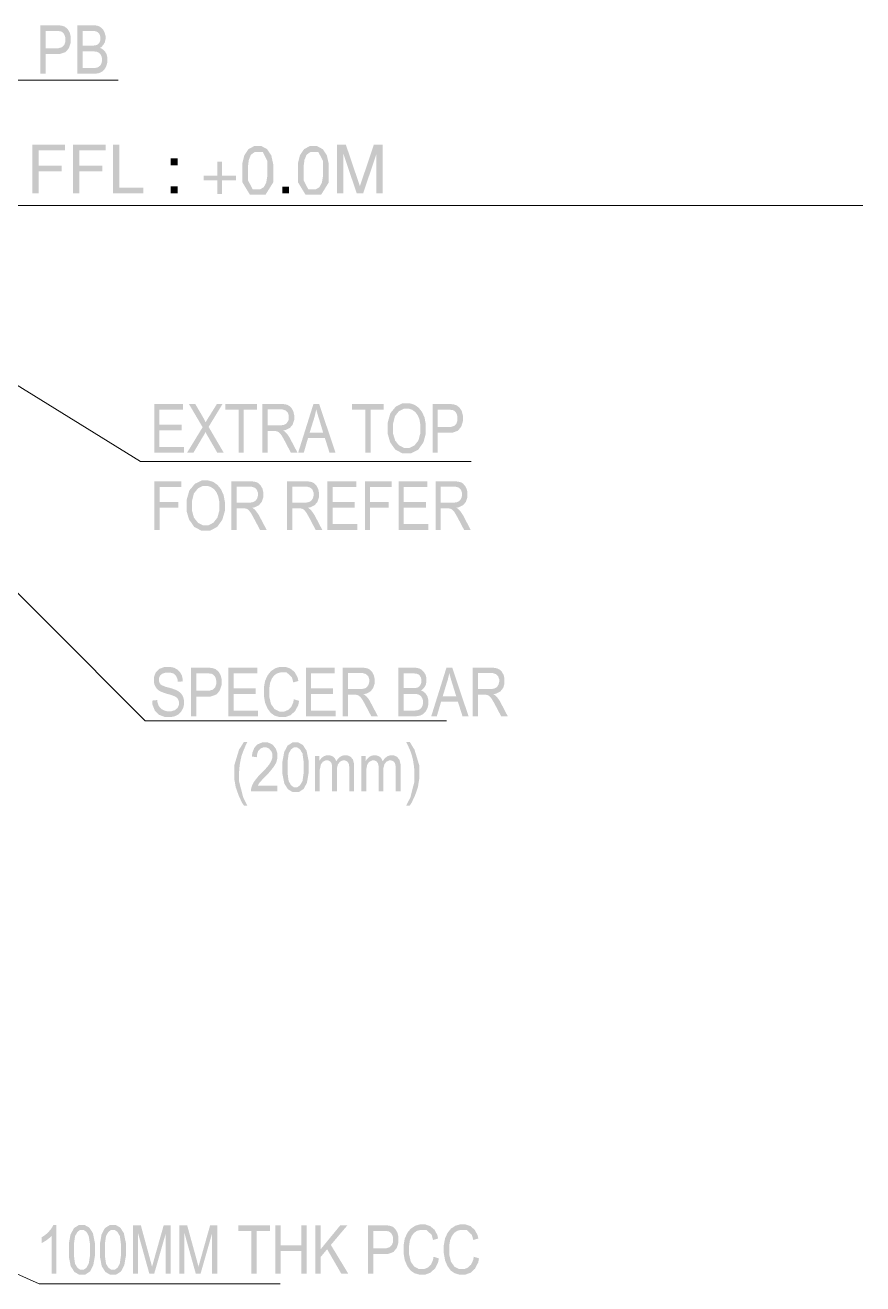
# Model space of a CAD drawing. Header units: millimetres. Extents: x 51.5 to 74.8, y 0.8 to 17.2.
# Drawn here: x 64.571 to 65.923, y 8.647 to 10.681 of the extents above; entities that cross this region are included whole.
import ezdxf

# ---------------------------------------------------------------- set-up
doc = ezdxf.new("R2010")
doc.units = ezdxf.units.MM
doc.layers.add('PDF_Geomertry', color=7, linetype='Continuous')
doc.layers.add('PDF_Solid Fills', color=7, linetype='Continuous')

msp = doc.modelspace()

# ---------------------------------------------------------------- hatches: boundary and pattern name
at = {"layer": 'PDF_Solid Fills', "transparency": 33554559}
h = msp.add_hatch(color=256, dxfattribs=at)
h.paths.add_polyline_path([(64.5952, 10.6023), (64.5952, 10.6809), (64.6195, 10.6809), (64.6238, 10.6809), (64.6301, 10.6801), (64.6322, 10.6794), (64.635, 10.6784), (64.6394, 10.6745), (64.6411, 10.6718), (64.6427, 10.6691), (64.6444, 10.6623), (64.6444, 10.6583), (64.6444, 10.653), (64.6416, 10.6443), (64.639, 10.6409), (64.6362, 10.6376), (64.6269, 10.6343), (64.6202, 10.6343), (64.6037, 10.6343), (64.6037, 10.6023)])
h.paths.add_polyline_path([(64.6037, 10.6436), (64.6205, 10.6436), (64.6244, 10.6436), (64.6302, 10.6454), (64.632, 10.6472), (64.6338, 10.6488), (64.6357, 10.6543), (64.6357, 10.6579), (64.6357, 10.6602), (64.6347, 10.6641), (64.6338, 10.6658), (64.633, 10.6674), (64.6308, 10.6698), (64.6295, 10.6704), (64.6282, 10.6709), (64.6236, 10.6716), (64.6202, 10.6716), (64.6037, 10.6716)])
h = msp.add_hatch(color=256, dxfattribs=at)
h.paths.add_polyline_path([(64.655, 10.6023), (64.655, 10.6809), (64.6791, 10.6809), (64.6829, 10.6809), (64.6887, 10.6797), (64.6908, 10.6786), (64.6929, 10.6774), (64.6965, 10.674), (64.6979, 10.6715), (64.6991, 10.6691), (64.7005, 10.6637), (64.7005, 10.6608), (64.7005, 10.6581), (64.6994, 10.6533), (64.6982, 10.6511), (64.697, 10.649), (64.6937, 10.6455), (64.6915, 10.6441), (64.6943, 10.6431), (64.6987, 10.6397), (64.7004, 10.6372), (64.7019, 10.6348), (64.7036, 10.6287), (64.7036, 10.6251), (64.7036, 10.6216), (64.702, 10.6154), (64.7007, 10.6126), (64.6991, 10.6099), (64.6952, 10.6061), (64.6929, 10.6048), (64.6904, 10.6036), (64.6837, 10.6023), (64.6794, 10.6023)])
h.paths.add_polyline_path([(64.6634, 10.6116), (64.6795, 10.6116), (64.6822, 10.6116), (64.6861, 10.6122), (64.6873, 10.6126), (64.6891, 10.6133), (64.6919, 10.6156), (64.6929, 10.6172), (64.6938, 10.6188), (64.6948, 10.6227), (64.6948, 10.6252), (64.6948, 10.6274), (64.6938, 10.6312), (64.693, 10.6327), (64.692, 10.6343), (64.6897, 10.6365), (64.688, 10.6372), (64.6865, 10.6379), (64.6816, 10.6386), (64.6784, 10.6386), (64.6634, 10.6386)])
h.paths.add_polyline_path([(64.6634, 10.6479), (64.6775, 10.6479), (64.6801, 10.6479), (64.6841, 10.6483), (64.6852, 10.6486), (64.6869, 10.6491), (64.6894, 10.6511), (64.6904, 10.6524), (64.6912, 10.6537), (64.6922, 10.6573), (64.6922, 10.6595), (64.6922, 10.6618), (64.6913, 10.6652), (64.6905, 10.6666), (64.6897, 10.668), (64.6875, 10.6699), (64.6862, 10.6705), (64.6848, 10.6711), (64.68, 10.6716), (64.6763, 10.6716), (64.6634, 10.6716)])
for points in [[(64.635, 10.4787), (64.5923, 10.4787), (64.5923, 10.454), (64.6297, 10.454), (64.6297, 10.4449), (64.5923, 10.4449), (64.5923, 10.4091), (64.5822, 10.4091), (64.5822, 10.4876), (64.635, 10.4876)], [(64.7007, 10.4787), (64.6582, 10.4787), (64.6582, 10.454), (64.6954, 10.454), (64.6954, 10.4449), (64.6582, 10.4449), (64.6582, 10.4091), (64.648, 10.4091), (64.648, 10.4876), (64.7007, 10.4876)], [(64.7615, 10.4091), (64.7127, 10.4091), (64.7127, 10.4876), (64.7229, 10.4876), (64.7229, 10.4181), (64.7615, 10.4181)], [(65.1483, 10.4091), (65.1379, 10.4091), (65.1379, 10.4724), (65.1165, 10.4091), (65.1062, 10.4091), (65.0847, 10.4729), (65.0847, 10.4091), (65.0744, 10.4091), (65.0744, 10.4876), (65.0887, 10.4876), (65.1113, 10.4208), (65.1338, 10.4876), (65.1483, 10.4876)], [(64.9112, 10.4304), (64.8888, 10.4304), (64.8888, 10.408), (64.8813, 10.408), (64.8813, 10.4304), (64.8591, 10.4304), (64.8591, 10.4379), (64.8813, 10.4379), (64.8813, 10.4602), (64.8888, 10.4602), (64.8888, 10.4379), (64.9112, 10.4379)], [(64.7791, 9.9902), (64.7791, 10.0688), (64.8257, 10.0688), (64.8257, 10.0595), (64.7876, 10.0595), (64.7876, 10.0355), (64.8233, 10.0355), (64.8233, 10.0263), (64.7876, 10.0263), (64.7876, 9.9995), (64.8272, 9.9995), (64.8272, 9.9902)], [(64.8323, 9.9902), (64.8573, 10.0312), (64.8352, 10.0688), (64.8454, 10.0688), (64.8572, 10.0487), (64.859, 10.0455), (64.8615, 10.0408), (64.8623, 10.039), (64.8633, 10.0412), (64.8659, 10.0456), (64.8675, 10.048), (64.8804, 10.0688), (64.8895, 10.0688), (64.867, 10.0318), (64.8913, 9.9902), (64.8809, 9.9902), (64.8647, 10.0183), (64.864, 10.0194), (64.8626, 10.022), (64.8619, 10.0234), (64.8608, 10.0213), (64.8593, 10.0184), (64.8588, 10.0177), (64.8426, 9.9902)], [(64.9154, 9.9902), (64.9154, 10.0595), (64.8941, 10.0595), (64.8941, 10.0688), (64.9451, 10.0688), (64.9451, 10.0595), (64.9238, 10.0595), (64.9238, 9.9902)], [(65.1201, 9.9902), (65.1201, 10.0595), (65.0988, 10.0595), (65.0988, 10.0688), (65.1498, 10.0688), (65.1498, 10.0595), (65.1286, 10.0595), (65.1286, 9.9902)], [(64.7795, 9.8654), (64.7795, 9.9438), (64.823, 9.9438), (64.823, 9.9347), (64.788, 9.9347), (64.788, 9.9104), (64.8183, 9.9104), (64.8183, 9.9011), (64.788, 9.9011), (64.788, 9.8654)], [(65.0588, 9.8654), (65.0588, 9.9438), (65.1054, 9.9438), (65.1054, 9.9347), (65.0673, 9.9347), (65.0673, 9.9106), (65.103, 9.9106), (65.103, 9.9013), (65.0673, 9.9013), (65.0673, 9.8747), (65.1069, 9.8747), (65.1069, 9.8654)], [(65.1193, 9.8654), (65.1193, 9.9438), (65.1627, 9.9438), (65.1627, 9.9347), (65.1277, 9.9347), (65.1277, 9.9104), (65.158, 9.9104), (65.158, 9.9011), (65.1277, 9.9011), (65.1277, 9.8654)], [(65.1737, 9.8654), (65.1737, 9.9438), (65.2202, 9.9438), (65.2202, 9.9347), (65.1822, 9.9347), (65.1822, 9.9106), (65.2179, 9.9106), (65.2179, 9.9013), (65.1822, 9.9013), (65.1822, 9.8747), (65.2218, 9.8747), (65.2218, 9.8654)], [(64.7761, 9.5895), (64.7841, 9.5904), (64.7844, 9.587), (64.7859, 9.582), (64.787, 9.5802), (64.7882, 9.5784), (64.7915, 9.5755), (64.7936, 9.5744), (64.7957, 9.5733), (64.8004, 9.5722), (64.803, 9.5722), (64.8069, 9.5722), (64.8127, 9.5741), (64.8148, 9.5759), (64.817, 9.5777), (64.8191, 9.5826), (64.8191, 9.5856), (64.8191, 9.5873), (64.8183, 9.5904), (64.8176, 9.5916), (64.8168, 9.593), (64.8145, 9.5951), (64.813, 9.5959), (64.8113, 9.5968), (64.8048, 9.5991), (64.7997, 9.6005), (64.7951, 9.6019), (64.7886, 9.6045), (64.7866, 9.6059), (64.7847, 9.6073), (64.7818, 9.6108), (64.7807, 9.6129), (64.7797, 9.6149), (64.7786, 9.6197), (64.7786, 9.6223), (64.7786, 9.6272), (64.7816, 9.6349), (64.7847, 9.638), (64.7877, 9.6409), (64.7961, 9.644), (64.8013, 9.644), (64.8048, 9.644), (64.8112, 9.6426), (64.8138, 9.6412), (64.8165, 9.6398), (64.8207, 9.6356), (64.8222, 9.633), (64.8237, 9.6304), (64.8252, 9.6241), (64.8254, 9.6206), (64.8172, 9.6198), (64.8169, 9.6236), (64.8145, 9.6293), (64.8126, 9.6312), (64.8107, 9.633), (64.8051, 9.6348), (64.8016, 9.6348), (64.7979, 9.6348), (64.7925, 9.6331), (64.7905, 9.6316), (64.7886, 9.6299), (64.7868, 9.6258), (64.7868, 9.6233), (64.7868, 9.6208), (64.7882, 9.6172), (64.7895, 9.6158), (64.7909, 9.6145), (64.7972, 9.6119), (64.802, 9.6106), (64.8069, 9.6093), (64.8136, 9.607), (64.8155, 9.6061), (64.8184, 9.6045), (64.8229, 9.6006), (64.8244, 9.5981), (64.8258, 9.5958), (64.8273, 9.5899), (64.8273, 9.5865), (64.8273, 9.5831), (64.8258, 9.5769), (64.8241, 9.5743), (64.8226, 9.5715), (64.8183, 9.5672), (64.8157, 9.5658), (64.8129, 9.5643), (64.8063, 9.5629), (64.8025, 9.5629), (64.7965, 9.5629), (64.787, 9.5665), (64.7834, 9.5701), (64.78, 9.5736), (64.7762, 9.5833)], [(64.8991, 9.5641), (64.8991, 9.6427), (64.9457, 9.6427), (64.9457, 9.6334), (64.9076, 9.6334), (64.9076, 9.6094), (64.9432, 9.6094), (64.9432, 9.6002), (64.9076, 9.6002), (64.9076, 9.5734), (64.947, 9.5734), (64.947, 9.5641)], [(65.0045, 9.5916), (65.0132, 9.5891), (65.0118, 9.5824), (65.0068, 9.5726), (65.0032, 9.5694), (64.9997, 9.5661), (64.9911, 9.5629), (64.9859, 9.5629), (64.9815, 9.5629), (64.9738, 9.5651), (64.9707, 9.5672), (64.9675, 9.5694), (64.9623, 9.5763), (64.9602, 9.5812), (64.9582, 9.5861), (64.9562, 9.5974), (64.9562, 9.604), (64.9562, 9.6105), (64.9582, 9.6213), (64.9602, 9.6259), (64.9623, 9.6304), (64.9677, 9.6372), (64.9712, 9.6394), (64.9747, 9.6418), (64.9823, 9.644), (64.9866, 9.644), (64.9913, 9.644), (64.9993, 9.6411), (65.0027, 9.6383), (65.0061, 9.6354), (65.0107, 9.6269), (65.012, 9.6212), (65.0037, 9.6188), (65.0016, 9.6269), (64.993, 9.6351), (64.9865, 9.6351), (64.9833, 9.6351), (64.9776, 9.6334), (64.9752, 9.6319), (64.9729, 9.6302), (64.9691, 9.6251), (64.9677, 9.6216), (64.9663, 9.6181), (64.965, 9.6093), (64.965, 9.604), (64.965, 9.5959), (64.9677, 9.5838), (64.9707, 9.5798), (64.9734, 9.5758), (64.9811, 9.5718), (64.9858, 9.5718), (64.9893, 9.5718), (64.9952, 9.5743), (64.9977, 9.5766), (65.0004, 9.5791), (65.0037, 9.5866)], [(65.024, 9.5641), (65.024, 9.6427), (65.0704, 9.6427), (65.0704, 9.6334), (65.0325, 9.6334), (65.0325, 9.6094), (65.068, 9.6094), (65.068, 9.6002), (65.0325, 9.6002), (65.0325, 9.5734), (65.0719, 9.5734), (65.0719, 9.5641)], [(64.924, 9.4199), (64.9209, 9.4245), (64.9157, 9.4358), (64.9132, 9.4426), (64.9108, 9.4494), (64.9083, 9.4637), (64.9083, 9.4715), (64.9083, 9.4844), (64.9161, 9.5101), (64.924, 9.5227), (64.9295, 9.5227), (64.9266, 9.5165), (64.9225, 9.5068), (64.9213, 9.5033), (64.9201, 9.4998), (64.9184, 9.4922), (64.9177, 9.488), (64.917, 9.4838), (64.9163, 9.4755), (64.9163, 9.4713), (64.9163, 9.4584), (64.923, 9.4327), (64.9295, 9.4199)], [(64.978, 9.4522), (64.978, 9.4429), (64.9355, 9.4429), (64.9354, 9.4458), (64.937, 9.452), (64.9388, 9.4555), (64.9407, 9.459), (64.9472, 9.4672), (64.9519, 9.4719), (64.9575, 9.4774), (64.9648, 9.4861), (64.9665, 9.489), (64.9682, 9.492), (64.97, 9.4976), (64.97, 9.5002), (64.97, 9.5033), (64.9682, 9.5081), (64.9663, 9.5099), (64.9647, 9.5119), (64.9604, 9.5138), (64.9577, 9.5138), (64.955, 9.5138), (64.9505, 9.5118), (64.9487, 9.5097), (64.9469, 9.5077), (64.9451, 9.5018), (64.9451, 9.498), (64.937, 9.499), (64.9375, 9.5047), (64.9407, 9.5131), (64.9434, 9.5161), (64.9462, 9.5188), (64.9534, 9.5218), (64.958, 9.5218), (64.9629, 9.5218), (64.9704, 9.5184), (64.9729, 9.5151), (64.9755, 9.5118), (64.978, 9.5043), (64.978, 9.4999), (64.978, 9.4962), (64.9761, 9.4891), (64.974, 9.4856), (64.972, 9.4822), (64.9645, 9.473), (64.959, 9.4673), (64.9554, 9.4637), (64.9509, 9.4587), (64.9498, 9.4574), (64.9488, 9.4562), (64.9472, 9.4536), (64.9465, 9.4522)], [(65.1918, 9.4199), (65.1861, 9.4199), (65.1927, 9.4327), (65.1993, 9.4584), (65.1993, 9.4713), (65.1993, 9.4755), (65.1986, 9.4838), (65.1979, 9.488), (65.1973, 9.4922), (65.1955, 9.4998), (65.1944, 9.5033), (65.1933, 9.5068), (65.1891, 9.5165), (65.1861, 9.5227), (65.1918, 9.5227), (65.1995, 9.5101), (65.2073, 9.4844), (65.2073, 9.4715), (65.2073, 9.464), (65.205, 9.4498), (65.2027, 9.443), (65.2004, 9.4363), (65.195, 9.4248)], [(65.0388, 9.4429), (65.0388, 9.4998), (65.0459, 9.4998), (65.0459, 9.4919), (65.047, 9.494), (65.0501, 9.4974), (65.0519, 9.4987), (65.0537, 9.4998), (65.0577, 9.5011), (65.06, 9.5011), (65.0625, 9.5011), (65.0666, 9.4998), (65.0683, 9.4986), (65.07, 9.4973), (65.0723, 9.4936), (65.0732, 9.4911), (65.0745, 9.4936), (65.0777, 9.4973), (65.0795, 9.4986), (65.0813, 9.4998), (65.0854, 9.5011), (65.0876, 9.5011), (65.0909, 9.5011), (65.0962, 9.4988), (65.0982, 9.4965), (65.1001, 9.4943), (65.102, 9.4869), (65.102, 9.4819), (65.102, 9.4429), (65.0941, 9.4429), (65.0941, 9.4787), (65.0941, 9.4818), (65.0937, 9.4862), (65.0933, 9.4874), (65.0927, 9.4887), (65.0913, 9.4906), (65.0904, 9.4913), (65.0894, 9.492), (65.0872, 9.4927), (65.0859, 9.4927), (65.0833, 9.4927), (65.0791, 9.4908), (65.0776, 9.4887), (65.0759, 9.4866), (65.0743, 9.4804), (65.0743, 9.4759), (65.0743, 9.4429), (65.0665, 9.4429), (65.0665, 9.4799), (65.0665, 9.4834), (65.0654, 9.4884), (65.0643, 9.4898), (65.0632, 9.4913), (65.0602, 9.4927), (65.0583, 9.4927), (65.0557, 9.4927), (65.0513, 9.4905), (65.0498, 9.4884), (65.0483, 9.4862), (65.0466, 9.4783), (65.0466, 9.4724), (65.0466, 9.4429)], [(65.1137, 9.4429), (65.1137, 9.4998), (65.1208, 9.4998), (65.1208, 9.4919), (65.122, 9.494), (65.1251, 9.4974), (65.1269, 9.4987), (65.1287, 9.4998), (65.1327, 9.5011), (65.135, 9.5011), (65.1373, 9.5011), (65.1415, 9.4998), (65.1433, 9.4986), (65.145, 9.4973), (65.1473, 9.4936), (65.148, 9.4911), (65.1494, 9.4936), (65.1526, 9.4973), (65.1545, 9.4986), (65.1563, 9.4998), (65.1602, 9.5011), (65.1625, 9.5011), (65.1658, 9.5011), (65.1712, 9.4988), (65.173, 9.4965), (65.175, 9.4943), (65.1769, 9.4869), (65.1769, 9.4819), (65.1769, 9.4429), (65.1691, 9.4429), (65.1691, 9.4787), (65.1691, 9.4818), (65.1686, 9.4862), (65.1682, 9.4874), (65.1677, 9.4887), (65.1663, 9.4906), (65.1654, 9.4913), (65.1643, 9.492), (65.162, 9.4927), (65.1608, 9.4927), (65.1583, 9.4927), (65.1541, 9.4908), (65.1525, 9.4887), (65.1509, 9.4866), (65.1493, 9.4804), (65.1493, 9.4759), (65.1493, 9.4429), (65.1415, 9.4429), (65.1415, 9.4799), (65.1415, 9.4834), (65.1404, 9.4884), (65.1393, 9.4898), (65.1382, 9.4913), (65.1352, 9.4927), (65.1333, 9.4927), (65.1307, 9.4927), (65.1263, 9.4905), (65.1248, 9.4884), (65.1232, 9.4862), (65.1216, 9.4783), (65.1216, 9.4724), (65.1216, 9.4429)], [(64.6212, 8.6633), (64.6133, 8.6633), (64.6133, 8.7245), (64.6119, 8.723), (64.6082, 8.7197), (64.6059, 8.718), (64.6036, 8.7165), (64.5994, 8.7138), (64.5975, 8.713), (64.5975, 8.7224), (64.6008, 8.7243), (64.6065, 8.7288), (64.609, 8.7315), (64.6115, 8.7343), (64.615, 8.7395), (64.6161, 8.742), (64.6212, 8.742)], [(64.7447, 8.6633), (64.7447, 8.7418), (64.7575, 8.7418), (64.7726, 8.6862), (64.7757, 8.6745), (64.7762, 8.6768), (64.778, 8.683), (64.7791, 8.6872), (64.7945, 8.7418), (64.8059, 8.7418), (64.8059, 8.6633), (64.7979, 8.6633), (64.7979, 8.7288), (64.7791, 8.6633), (64.7713, 8.6633), (64.7527, 8.7301), (64.7527, 8.6633)], [(64.8195, 8.6633), (64.8195, 8.7418), (64.8323, 8.7418), (64.8476, 8.6862), (64.8507, 8.6745), (64.8512, 8.6768), (64.8529, 8.683), (64.8541, 8.6872), (64.8695, 8.7418), (64.8809, 8.7418), (64.8809, 8.6633), (64.8727, 8.6633), (64.8727, 8.7288), (64.854, 8.6633), (64.8463, 8.6633), (64.8277, 8.7301), (64.8277, 8.6633)], [(64.9362, 8.6633), (64.9362, 8.7324), (64.9151, 8.7324), (64.9151, 8.7418), (64.9661, 8.7418), (64.9661, 8.7324), (64.9447, 8.7324), (64.9447, 8.6633)], [(64.9747, 8.6633), (64.9747, 8.7418), (64.9832, 8.7418), (64.9832, 8.7095), (65.0166, 8.7095), (65.0166, 8.7418), (65.0251, 8.7418), (65.0251, 8.6633), (65.0166, 8.6633), (65.0166, 8.7002), (64.9832, 8.7002), (64.9832, 8.6633)], [(65.0394, 8.6633), (65.0394, 8.7418), (65.0479, 8.7418), (65.0479, 8.7029), (65.0798, 8.7418), (65.0913, 8.7418), (65.0644, 8.7099), (65.0926, 8.6633), (65.0813, 8.6633), (65.0584, 8.7029), (65.0479, 8.6904), (65.0479, 8.6633)], [(65.2302, 8.6908), (65.2388, 8.6881), (65.2375, 8.6815), (65.2325, 8.6716), (65.2288, 8.6684), (65.2254, 8.6651), (65.2168, 8.6619), (65.2116, 8.6619), (65.2072, 8.6619), (65.1995, 8.6641), (65.1963, 8.6662), (65.1932, 8.6684), (65.1879, 8.6755), (65.1859, 8.6802), (65.1838, 8.6851), (65.1819, 8.6965), (65.1819, 8.703), (65.1819, 8.7095), (65.1838, 8.7205), (65.1859, 8.7249), (65.1879, 8.7294), (65.1934, 8.7362), (65.1969, 8.7384), (65.2004, 8.7408), (65.208, 8.743), (65.2123, 8.743), (65.217, 8.743), (65.225, 8.7402), (65.2283, 8.7373), (65.2318, 8.7344), (65.2363, 8.7259), (65.2377, 8.7202), (65.2294, 8.7179), (65.2273, 8.7261), (65.2186, 8.7341), (65.2122, 8.7341), (65.209, 8.7341), (65.2033, 8.7326), (65.2009, 8.7309), (65.1986, 8.7293), (65.1948, 8.7241), (65.1934, 8.7206), (65.192, 8.7172), (65.1907, 8.7083), (65.1907, 8.703), (65.1907, 8.6949), (65.1934, 8.6829), (65.1963, 8.6788), (65.1991, 8.6748), (65.2068, 8.6708), (65.2115, 8.6708), (65.215, 8.6708), (65.2209, 8.6733), (65.2234, 8.6758), (65.2261, 8.6781), (65.2294, 8.6856)], [(65.2952, 8.6908), (65.3037, 8.6881), (65.3023, 8.6815), (65.2973, 8.6716), (65.2938, 8.6684), (65.2902, 8.6651), (65.2816, 8.6619), (65.2765, 8.6619), (65.272, 8.6619), (65.2644, 8.6641), (65.2612, 8.6662), (65.258, 8.6684), (65.2529, 8.6755), (65.2508, 8.6802), (65.2488, 8.6851), (65.2468, 8.6965), (65.2468, 8.703), (65.2468, 8.7095), (65.2488, 8.7205), (65.2508, 8.7249), (65.2529, 8.7294), (65.2583, 8.7362), (65.2618, 8.7384), (65.2652, 8.7408), (65.273, 8.743), (65.2772, 8.743), (65.2819, 8.743), (65.29, 8.7402), (65.2933, 8.7373), (65.2966, 8.7344), (65.3013, 8.7259), (65.3026, 8.7202), (65.2943, 8.7179), (65.2922, 8.7261), (65.2836, 8.7341), (65.277, 8.7341), (65.2738, 8.7341), (65.2683, 8.7326), (65.2659, 8.7309), (65.2636, 8.7293), (65.2597, 8.7241), (65.2583, 8.7206), (65.2569, 8.7172), (65.2555, 8.7083), (65.2555, 8.703), (65.2555, 8.6949), (65.2583, 8.6829), (65.2612, 8.6788), (65.264, 8.6748), (65.2716, 8.6708), (65.2763, 8.6708), (65.2798, 8.6708), (65.2858, 8.6733), (65.2884, 8.6758), (65.2909, 8.6781), (65.2943, 8.6856)]]:
    msp.add_hatch(color=256, dxfattribs=at).paths.add_polyline_path(points)
h = msp.add_hatch(color=256, dxfattribs=at)
h.paths.add_polyline_path([(64.9713, 10.447), (64.9713, 10.4269), (64.9588, 10.4068), (64.9463, 10.4068), (64.9338, 10.4068), (64.9213, 10.4274), (64.9213, 10.4481), (64.9213, 10.4569), (64.9247, 10.4706), (64.928, 10.4756), (64.9313, 10.4805), (64.9405, 10.4855), (64.9463, 10.4855), (64.9523, 10.4855), (64.9616, 10.4805), (64.9648, 10.4756), (64.9682, 10.4706), (64.9713, 10.4563)])
h.paths.add_polyline_path([(64.962, 10.4461), (64.962, 10.4612), (64.9544, 10.4762), (64.9466, 10.4762), (64.9419, 10.4762), (64.9354, 10.4716), (64.9334, 10.4669), (64.932, 10.4633), (64.9305, 10.4526), (64.9305, 10.4455), (64.9305, 10.4304), (64.9383, 10.4155), (64.9459, 10.4155), (64.9501, 10.4155), (64.9562, 10.4193), (64.9582, 10.423), (64.9601, 10.4266), (64.962, 10.4383)])
h = msp.add_hatch(color=256, dxfattribs=at)
h.paths.add_polyline_path([(65.0611, 10.447), (65.0611, 10.4269), (65.0486, 10.4068), (65.0361, 10.4068), (65.0236, 10.4068), (65.0111, 10.4274), (65.0111, 10.4481), (65.0111, 10.4569), (65.0144, 10.4706), (65.0177, 10.4756), (65.0211, 10.4805), (65.0302, 10.4855), (65.0361, 10.4855), (65.0422, 10.4855), (65.0513, 10.4805), (65.0547, 10.4756), (65.0579, 10.4706), (65.0611, 10.4563)])
h.paths.add_polyline_path([(65.0519, 10.4461), (65.0519, 10.4612), (65.0441, 10.4762), (65.0365, 10.4762), (65.0318, 10.4762), (65.0252, 10.4716), (65.0233, 10.4669), (65.0218, 10.4633), (65.0204, 10.4526), (65.0204, 10.4455), (65.0204, 10.4304), (65.028, 10.4155), (65.0358, 10.4155), (65.04, 10.4155), (65.0461, 10.4193), (65.048, 10.423), (65.05, 10.4266), (65.0519, 10.4383)])
h = msp.add_hatch(color=256, dxfattribs=at)
h.paths.add_polyline_path([(64.9537, 9.9902), (64.9537, 10.0688), (64.9823, 10.0688), (64.9868, 10.0688), (64.9934, 10.0677), (64.9955, 10.0666), (64.9976, 10.0655), (65.0011, 10.0619), (65.0025, 10.0593), (65.0038, 10.0568), (65.0052, 10.0508), (65.0052, 10.0474), (65.0052, 10.043), (65.0029, 10.0358), (65.0007, 10.033), (64.9983, 10.0302), (64.9916, 10.0268), (64.9872, 10.0261), (64.989, 10.0249), (64.9916, 10.0227), (64.9926, 10.0216), (64.9945, 10.0194), (64.9979, 10.0144), (64.9993, 10.0116), (65.0105, 9.9902), (64.9998, 9.9902), (64.9912, 10.0066), (64.9887, 10.0113), (64.985, 10.0179), (64.9837, 10.0195), (64.9823, 10.0212), (64.98, 10.0234), (64.9787, 10.024), (64.9776, 10.0245), (64.9743, 10.0252), (64.972, 10.0252), (64.9622, 10.0252), (64.9622, 9.9902)])
h.paths.add_polyline_path([(64.9622, 10.0343), (64.9807, 10.0343), (64.9836, 10.0343), (64.9882, 10.0349), (64.9897, 10.0356), (64.9913, 10.0363), (64.9937, 10.0387), (64.9947, 10.0402), (64.9957, 10.0418), (64.9965, 10.0454), (64.9965, 10.0474), (64.9965, 10.0504), (64.9948, 10.0551), (64.993, 10.0568), (64.9912, 10.0584), (64.9861, 10.0601), (64.9826, 10.0601), (64.9622, 10.0601)])
h = msp.add_hatch(color=256, dxfattribs=at)
h.paths.add_polyline_path([(65.0116, 9.9902), (65.0363, 10.0688), (65.0455, 10.0688), (65.0719, 9.9902), (65.0622, 9.9902), (65.0547, 10.014), (65.0276, 10.014), (65.0207, 9.9902)])
h.paths.add_polyline_path([(65.0301, 10.0224), (65.052, 10.0224), (65.0454, 10.0443), (65.0438, 10.0493), (65.0415, 10.0574), (65.0408, 10.0605), (65.0401, 10.0568), (65.0384, 10.0493), (65.0373, 10.0455)])
h = msp.add_hatch(color=256, dxfattribs=at)
h.paths.add_polyline_path([(65.1562, 10.0286), (65.1562, 10.0386), (65.1605, 10.054), (65.165, 10.0594), (65.1694, 10.0647), (65.1804, 10.0701), (65.187, 10.0701), (65.1912, 10.0701), (65.199, 10.0677), (65.2026, 10.0654), (65.2061, 10.0629), (65.2116, 10.0559), (65.2137, 10.0513), (65.2157, 10.0468), (65.2177, 10.0358), (65.2177, 10.0294), (65.2177, 10.0208), (65.2138, 10.0065), (65.2098, 10.0011), (65.2055, 9.9949), (65.194, 9.989), (65.1869, 9.989), (65.1798, 9.989), (65.1684, 9.9952), (65.164, 10.0013), (65.1601, 10.007), (65.1562, 10.0205)])
h.paths.add_polyline_path([(65.1648, 10.0284), (65.1648, 10.0211), (65.1682, 10.0098), (65.1713, 10.0058), (65.1745, 10.0019), (65.1823, 9.9979), (65.1869, 9.9979), (65.1916, 9.9979), (65.1995, 10.0019), (65.2027, 10.0059), (65.2058, 10.0099), (65.209, 10.0219), (65.209, 10.0297), (65.209, 10.0348), (65.2075, 10.0438), (65.2058, 10.0479), (65.2045, 10.0508), (65.2007, 10.0558), (65.1982, 10.0576), (65.1957, 10.0594), (65.1901, 10.0612), (65.187, 10.0612), (65.1822, 10.0612), (65.1743, 10.0572), (65.1711, 10.0531), (65.168, 10.0493), (65.1648, 10.0368)])
h = msp.add_hatch(color=256, dxfattribs=at)
h.paths.add_polyline_path([(65.2286, 9.9902), (65.2286, 10.0688), (65.2527, 10.0688), (65.257, 10.0688), (65.2634, 10.068), (65.2654, 10.0673), (65.2682, 10.0662), (65.2726, 10.0624), (65.2743, 10.0597), (65.2759, 10.057), (65.2776, 10.0502), (65.2776, 10.0462), (65.2776, 10.0409), (65.275, 10.0322), (65.2722, 10.0288), (65.2695, 10.0255), (65.2601, 10.0222), (65.2536, 10.0222), (65.237, 10.0222), (65.237, 9.9902)])
h.paths.add_polyline_path([(65.237, 10.0315), (65.2537, 10.0315), (65.2576, 10.0315), (65.2634, 10.0333), (65.2652, 10.0351), (65.267, 10.0368), (65.2688, 10.0422), (65.2688, 10.0458), (65.2688, 10.0481), (65.268, 10.052), (65.267, 10.0537), (65.2662, 10.0554), (65.264, 10.0577), (65.2627, 10.0583), (65.2615, 10.0588), (65.2569, 10.0595), (65.2536, 10.0595), (65.237, 10.0595)])
h = msp.add_hatch(color=256, dxfattribs=at)
h.paths.add_polyline_path([(64.8315, 9.9036), (64.8315, 9.9136), (64.8359, 9.9291), (64.8404, 9.9344), (64.8448, 9.9398), (64.8558, 9.9452), (64.8623, 9.9452), (64.8666, 9.9452), (64.8744, 9.9429), (64.8779, 9.9404), (64.8813, 9.938), (64.8869, 9.9311), (64.889, 9.9265), (64.8911, 9.9219), (64.8932, 9.9109), (64.8932, 9.9045), (64.8932, 9.8958), (64.8891, 9.8816), (64.8852, 9.8762), (64.8808, 9.8701), (64.8694, 9.8641), (64.8623, 9.8641), (64.8552, 9.8641), (64.8437, 9.8702), (64.8394, 9.8765), (64.8354, 9.882), (64.8315, 9.8956)])
h.paths.add_polyline_path([(64.8402, 9.9034), (64.8402, 9.8962), (64.8434, 9.8849), (64.8466, 9.8809), (64.8498, 9.8769), (64.8576, 9.8729), (64.8622, 9.8729), (64.8669, 9.8729), (64.8748, 9.877), (64.878, 9.8811), (64.8812, 9.8851), (64.8844, 9.8969), (64.8844, 9.9048), (64.8844, 9.9098), (64.8827, 9.919), (64.8811, 9.9229), (64.8798, 9.9259), (64.8761, 9.9308), (64.8736, 9.9327), (64.8709, 9.9345), (64.8654, 9.9363), (64.8625, 9.9363), (64.8576, 9.9363), (64.8497, 9.9323), (64.8465, 9.9283), (64.8433, 9.9243), (64.8402, 9.9119)])
h = msp.add_hatch(color=256, dxfattribs=at)
h.paths.add_polyline_path([(64.9038, 9.8654), (64.9038, 9.9438), (64.9325, 9.9438), (64.9369, 9.9438), (64.9434, 9.9427), (64.9457, 9.9418), (64.9477, 9.9406), (64.9512, 9.9369), (64.9526, 9.9344), (64.954, 9.9318), (64.9554, 9.9259), (64.9554, 9.9226), (64.9554, 9.9181), (64.953, 9.9109), (64.9507, 9.9081), (64.9484, 9.9054), (64.9416, 9.9019), (64.9373, 9.9011), (64.939, 9.9001), (64.9418, 9.8979), (64.9427, 9.8968), (64.9445, 9.8945), (64.9479, 9.8895), (64.9494, 9.8868), (64.9607, 9.8654), (64.95, 9.8654), (64.9413, 9.8818), (64.9388, 9.8865), (64.9351, 9.893), (64.9337, 9.8947), (64.9325, 9.8963), (64.9301, 9.8986), (64.9288, 9.8991), (64.9276, 9.8997), (64.9243, 9.9002), (64.9222, 9.9002), (64.9123, 9.9002), (64.9123, 9.8654)])
h.paths.add_polyline_path([(64.9123, 9.9093), (64.9307, 9.9093), (64.9337, 9.9093), (64.9383, 9.9101), (64.9398, 9.9108), (64.9413, 9.9115), (64.9438, 9.9137), (64.9448, 9.9154), (64.9457, 9.9169), (64.9466, 9.9205), (64.9466, 9.9224), (64.9466, 9.9255), (64.9448, 9.9301), (64.9432, 9.9319), (64.9413, 9.9336), (64.9362, 9.9352), (64.9327, 9.9352), (64.9123, 9.9352)])
h = msp.add_hatch(color=256, dxfattribs=at)
h.paths.add_polyline_path([(64.9937, 9.8654), (64.9937, 9.9438), (65.0223, 9.9438), (65.0268, 9.9438), (65.0334, 9.9427), (65.0355, 9.9418), (65.0376, 9.9406), (65.0411, 9.9369), (65.0425, 9.9344), (65.0438, 9.9318), (65.0452, 9.9259), (65.0452, 9.9226), (65.0452, 9.9181), (65.0429, 9.9109), (65.0407, 9.9081), (65.0383, 9.9054), (65.0316, 9.9019), (65.0272, 9.9011), (65.029, 9.9001), (65.0316, 9.8979), (65.0326, 9.8968), (65.0345, 9.8945), (65.0379, 9.8895), (65.0393, 9.8868), (65.0505, 9.8654), (65.0398, 9.8654), (65.0312, 9.8818), (65.0287, 9.8865), (65.025, 9.893), (65.0237, 9.8947), (65.0223, 9.8963), (65.02, 9.8986), (65.0187, 9.8991), (65.0176, 9.8997), (65.0143, 9.9002), (65.012, 9.9002), (65.0022, 9.9002), (65.0022, 9.8654)])
h.paths.add_polyline_path([(65.0022, 9.9093), (65.0207, 9.9093), (65.0236, 9.9093), (65.0282, 9.9101), (65.0297, 9.9108), (65.0313, 9.9115), (65.0337, 9.9137), (65.0347, 9.9154), (65.0355, 9.9169), (65.0365, 9.9205), (65.0365, 9.9224), (65.0365, 9.9255), (65.0348, 9.9301), (65.033, 9.9319), (65.0312, 9.9336), (65.0261, 9.9352), (65.0226, 9.9352), (65.0022, 9.9352)])
h = msp.add_hatch(color=256, dxfattribs=at)
h.paths.add_polyline_path([(65.2334, 9.8654), (65.2334, 9.9438), (65.262, 9.9438), (65.2665, 9.9438), (65.2732, 9.9427), (65.2752, 9.9418), (65.2773, 9.9406), (65.2808, 9.9369), (65.2822, 9.9344), (65.2836, 9.9318), (65.285, 9.9259), (65.285, 9.9226), (65.285, 9.9181), (65.2826, 9.9109), (65.2804, 9.9081), (65.278, 9.9054), (65.2712, 9.9019), (65.2669, 9.9011), (65.2687, 9.9001), (65.2713, 9.8979), (65.2723, 9.8968), (65.2743, 9.8945), (65.2776, 9.8895), (65.279, 9.8868), (65.2902, 9.8654), (65.2795, 9.8654), (65.2709, 9.8818), (65.2684, 9.8865), (65.2647, 9.893), (65.2634, 9.8947), (65.262, 9.8963), (65.2597, 9.8986), (65.2584, 9.8991), (65.2573, 9.8997), (65.254, 9.9002), (65.2518, 9.9002), (65.2419, 9.9002), (65.2419, 9.8654)])
h.paths.add_polyline_path([(65.2419, 9.9093), (65.2604, 9.9093), (65.2633, 9.9093), (65.2679, 9.9101), (65.2694, 9.9108), (65.2711, 9.9115), (65.2734, 9.9137), (65.2744, 9.9154), (65.2752, 9.9169), (65.2762, 9.9205), (65.2762, 9.9224), (65.2762, 9.9255), (65.2744, 9.9301), (65.2727, 9.9319), (65.2709, 9.9336), (65.2658, 9.9352), (65.2623, 9.9352), (65.2419, 9.9352)])
h = msp.add_hatch(color=256, dxfattribs=at)
h.paths.add_polyline_path([(64.8388, 9.5641), (64.8388, 9.6427), (64.8632, 9.6427), (64.8675, 9.6427), (64.8737, 9.6419), (64.8758, 9.6412), (64.8786, 9.6401), (64.883, 9.6363), (64.8847, 9.6336), (64.8863, 9.6309), (64.888, 9.6241), (64.888, 9.6201), (64.888, 9.6148), (64.8852, 9.6061), (64.8826, 9.6027), (64.8798, 9.5994), (64.8705, 9.5961), (64.8638, 9.5961), (64.8473, 9.5961), (64.8473, 9.5641)])
h.paths.add_polyline_path([(64.8473, 9.6054), (64.8641, 9.6054), (64.868, 9.6054), (64.8738, 9.6072), (64.8757, 9.609), (64.8775, 9.6106), (64.8793, 9.6161), (64.8793, 9.6197), (64.8793, 9.622), (64.8784, 9.6259), (64.8775, 9.6276), (64.8766, 9.6293), (64.8744, 9.6316), (64.8732, 9.6322), (64.8719, 9.6327), (64.8672, 9.6334), (64.8638, 9.6334), (64.8473, 9.6334)])
h = msp.add_hatch(color=256, dxfattribs=at)
h.paths.add_polyline_path([(65.0836, 9.5641), (65.0836, 9.6427), (65.1122, 9.6427), (65.1166, 9.6427), (65.1233, 9.6416), (65.1254, 9.6405), (65.1275, 9.6394), (65.1311, 9.6358), (65.1323, 9.6331), (65.1337, 9.6306), (65.1351, 9.6247), (65.1351, 9.6213), (65.1351, 9.6169), (65.1327, 9.6097), (65.1305, 9.6069), (65.1282, 9.6041), (65.1215, 9.6006), (65.117, 9.5999), (65.1188, 9.5988), (65.1215, 9.5966), (65.1225, 9.5955), (65.1244, 9.5933), (65.1277, 9.5883), (65.1291, 9.5855), (65.1404, 9.5641), (65.1297, 9.5641), (65.1211, 9.5805), (65.1186, 9.5852), (65.1148, 9.5918), (65.1136, 9.5934), (65.1123, 9.5951), (65.1098, 9.5973), (65.1086, 9.5979), (65.1075, 9.5984), (65.1041, 9.5991), (65.1019, 9.5991), (65.0922, 9.5991), (65.0922, 9.5641)])
h.paths.add_polyline_path([(65.0922, 9.6081), (65.1105, 9.6081), (65.1134, 9.6081), (65.118, 9.6088), (65.1197, 9.6095), (65.1212, 9.6102), (65.1237, 9.6126), (65.1245, 9.6141), (65.1255, 9.6156), (65.1263, 9.6193), (65.1263, 9.6213), (65.1263, 9.6243), (65.1247, 9.629), (65.1229, 9.6306), (65.1212, 9.6323), (65.1159, 9.634), (65.1126, 9.634), (65.0922, 9.634)])
h = msp.add_hatch(color=256, dxfattribs=at)
h.paths.add_polyline_path([(65.1733, 9.5641), (65.1733, 9.6427), (65.1975, 9.6427), (65.2012, 9.6427), (65.2069, 9.6415), (65.2091, 9.6404), (65.2112, 9.6393), (65.2148, 9.6356), (65.2161, 9.6333), (65.2175, 9.6309), (65.2188, 9.6255), (65.2188, 9.6226), (65.2188, 9.6199), (65.2177, 9.6151), (65.2165, 9.6129), (65.2154, 9.6108), (65.212, 9.6073), (65.2098, 9.6059), (65.2126, 9.6049), (65.217, 9.6015), (65.2186, 9.599), (65.2202, 9.5966), (65.2219, 9.5905), (65.2219, 9.5869), (65.2219, 9.5834), (65.2204, 9.5772), (65.219, 9.5744), (65.2175, 9.5718), (65.2136, 9.5679), (65.2112, 9.5666), (65.2087, 9.5654), (65.202, 9.5641), (65.1977, 9.5641)])
h.paths.add_polyline_path([(65.1818, 9.5734), (65.1979, 9.5734), (65.2005, 9.5734), (65.2044, 9.574), (65.2057, 9.5744), (65.2075, 9.5751), (65.2102, 9.5774), (65.2112, 9.579), (65.2122, 9.5806), (65.2132, 9.5845), (65.2132, 9.587), (65.2132, 9.5893), (65.2122, 9.593), (65.2113, 9.5945), (65.2104, 9.5961), (65.2079, 9.5983), (65.2063, 9.599), (65.2048, 9.5997), (65.2, 9.6004), (65.1968, 9.6004), (65.1818, 9.6004)])
h.paths.add_polyline_path([(65.1818, 9.6097), (65.1958, 9.6097), (65.1984, 9.6097), (65.2023, 9.6101), (65.2036, 9.6104), (65.2052, 9.6109), (65.2077, 9.6129), (65.2087, 9.6143), (65.2095, 9.6155), (65.2105, 9.6191), (65.2105, 9.6213), (65.2105, 9.6236), (65.2097, 9.627), (65.2088, 9.6284), (65.208, 9.6298), (65.2058, 9.6318), (65.2044, 9.6323), (65.2032, 9.6329), (65.1983, 9.6334), (65.1947, 9.6334), (65.1818, 9.6334)])
h = msp.add_hatch(color=256, dxfattribs=at)
h.paths.add_polyline_path([(65.2265, 9.5641), (65.2511, 9.6427), (65.2604, 9.6427), (65.2868, 9.5641), (65.277, 9.5641), (65.2695, 9.5879), (65.2425, 9.5879), (65.2355, 9.5641)])
h.paths.add_polyline_path([(65.245, 9.5963), (65.2669, 9.5963), (65.2601, 9.6181), (65.2586, 9.6231), (65.2563, 9.6313), (65.2557, 9.6344), (65.255, 9.6306), (65.2532, 9.6231), (65.252, 9.6194)])
h = msp.add_hatch(color=256, dxfattribs=at)
h.paths.add_polyline_path([(65.2934, 9.5641), (65.2934, 9.6427), (65.3219, 9.6427), (65.3265, 9.6427), (65.333, 9.6416), (65.3352, 9.6405), (65.3373, 9.6394), (65.3408, 9.6358), (65.3422, 9.6331), (65.3436, 9.6306), (65.3448, 9.6247), (65.3448, 9.6213), (65.3448, 9.6169), (65.3426, 9.6097), (65.3402, 9.6069), (65.338, 9.6041), (65.3312, 9.6006), (65.3268, 9.5999), (65.3286, 9.5988), (65.3313, 9.5966), (65.3322, 9.5955), (65.3341, 9.5933), (65.3375, 9.5883), (65.339, 9.5855), (65.3501, 9.5641), (65.3394, 9.5641), (65.3308, 9.5805), (65.3283, 9.5852), (65.3245, 9.5918), (65.3233, 9.5934), (65.322, 9.5951), (65.3195, 9.5973), (65.3184, 9.5979), (65.3172, 9.5984), (65.3138, 9.5991), (65.3118, 9.5991), (65.3019, 9.5991), (65.3019, 9.5641)])
h.paths.add_polyline_path([(65.3019, 9.6081), (65.3202, 9.6081), (65.3233, 9.6081), (65.3279, 9.6088), (65.3294, 9.6095), (65.3309, 9.6102), (65.3334, 9.6126), (65.3344, 9.6141), (65.3352, 9.6156), (65.3362, 9.6193), (65.3362, 9.6213), (65.3362, 9.6243), (65.3344, 9.629), (65.3327, 9.6306), (65.3309, 9.6323), (65.3258, 9.634), (65.3223, 9.634), (65.3019, 9.634)])
h = msp.add_hatch(color=256, dxfattribs=at)
h.paths.add_polyline_path([(64.9863, 9.4816), (64.9863, 9.4915), (64.9891, 9.5065), (64.9918, 9.5116), (64.9944, 9.5166), (65.0023, 9.5218), (65.0075, 9.5218), (65.012, 9.5218), (65.0194, 9.5176), (65.022, 9.5134), (65.0252, 9.5086), (65.0284, 9.4926), (65.0284, 9.4816), (65.0284, 9.4718), (65.0258, 9.4569), (65.0232, 9.4518), (65.0205, 9.4468), (65.0126, 9.4416), (65.0073, 9.4416), (65.0027, 9.4416), (64.9952, 9.4461), (64.9923, 9.4506), (64.9894, 9.4551), (64.9863, 9.4706)])
h.paths.add_polyline_path([(64.9945, 9.4816), (64.9945, 9.472), (64.9963, 9.4593), (64.9982, 9.4561), (65, 9.4527), (65.0047, 9.4495), (65.0076, 9.4495), (65.0104, 9.4495), (65.0148, 9.4529), (65.0166, 9.4561), (65.0186, 9.4594), (65.0204, 9.4722), (65.0204, 9.4816), (65.0204, 9.4912), (65.0186, 9.5041), (65.0166, 9.5073), (65.0148, 9.5105), (65.0101, 9.5138), (65.0072, 9.5138), (65.0044, 9.5138), (65, 9.5105), (64.9982, 9.5072), (64.9963, 9.504), (64.9945, 9.4912)])
h = msp.add_hatch(color=256, dxfattribs=at)
h.paths.add_polyline_path([(64.6413, 8.7019), (64.6413, 8.7118), (64.644, 8.7268), (64.6468, 8.7319), (64.6494, 8.7369), (64.6573, 8.742), (64.6625, 8.742), (64.667, 8.742), (64.6743, 8.7379), (64.677, 8.7338), (64.6802, 8.7288), (64.6834, 8.7129), (64.6834, 8.7019), (64.6834, 8.6922), (64.6808, 8.6772), (64.6782, 8.672), (64.6755, 8.667), (64.6676, 8.6619), (64.6623, 8.6619), (64.6577, 8.6619), (64.6502, 8.6663), (64.6473, 8.6709), (64.6443, 8.6754), (64.6413, 8.6909)])
h.paths.add_polyline_path([(64.6495, 8.702), (64.6495, 8.6924), (64.6513, 8.6795), (64.6532, 8.6763), (64.655, 8.6731), (64.6597, 8.6698), (64.6626, 8.6698), (64.6652, 8.6698), (64.6698, 8.6731), (64.6716, 8.6765), (64.6734, 8.6797), (64.6754, 8.6924), (64.6754, 8.702), (64.6754, 8.7116), (64.6734, 8.7244), (64.6716, 8.7276), (64.6698, 8.7309), (64.6651, 8.7341), (64.662, 8.7341), (64.6594, 8.7341), (64.655, 8.7308), (64.6532, 8.7274), (64.6513, 8.7243), (64.6495, 8.7115)])
h = msp.add_hatch(color=256, dxfattribs=at)
h.paths.add_polyline_path([(64.6915, 8.7019), (64.6915, 8.7118), (64.6941, 8.7268), (64.6968, 8.7319), (64.6994, 8.7369), (64.7073, 8.742), (64.7125, 8.742), (64.7172, 8.742), (64.7244, 8.7379), (64.727, 8.7338), (64.7302, 8.7288), (64.7334, 8.7129), (64.7334, 8.7019), (64.7334, 8.6922), (64.7308, 8.6772), (64.7282, 8.672), (64.7255, 8.667), (64.7176, 8.6619), (64.7125, 8.6619), (64.7077, 8.6619), (64.7002, 8.6663), (64.6973, 8.6709), (64.6944, 8.6754), (64.6915, 8.6909)])
h.paths.add_polyline_path([(64.6995, 8.702), (64.6995, 8.6924), (64.7013, 8.6795), (64.7032, 8.6763), (64.7051, 8.6731), (64.7098, 8.6698), (64.7126, 8.6698), (64.7154, 8.6698), (64.72, 8.6731), (64.7218, 8.6765), (64.7236, 8.6797), (64.7254, 8.6924), (64.7254, 8.702), (64.7254, 8.7116), (64.7236, 8.7244), (64.7216, 8.7276), (64.7198, 8.7309), (64.7151, 8.7341), (64.7122, 8.7341), (64.7094, 8.7341), (64.705, 8.7308), (64.7032, 8.7274), (64.7013, 8.7243), (64.6995, 8.7115)])
h = msp.add_hatch(color=256, dxfattribs=at)
h.paths.add_polyline_path([(65.1245, 8.6633), (65.1245, 8.7418), (65.1487, 8.7418), (65.153, 8.7418), (65.1594, 8.7409), (65.1613, 8.7402), (65.1643, 8.7393), (65.1687, 8.7354), (65.1702, 8.7327), (65.1719, 8.7299), (65.1736, 8.7231), (65.1736, 8.7191), (65.1736, 8.7138), (65.1709, 8.7052), (65.1682, 8.7018), (65.1655, 8.6984), (65.1562, 8.6951), (65.1495, 8.6951), (65.133, 8.6951), (65.133, 8.6633)])
h.paths.add_polyline_path([(65.133, 8.7044), (65.1497, 8.7044), (65.1537, 8.7044), (65.1594, 8.7062), (65.1612, 8.708), (65.163, 8.7097), (65.165, 8.7151), (65.165, 8.7187), (65.165, 8.7211), (65.164, 8.7249), (65.1632, 8.7266), (65.1622, 8.7283), (65.16, 8.7306), (65.1587, 8.7312), (65.1575, 8.7319), (65.1529, 8.7324), (65.1495, 8.7324), (65.133, 8.7324)])

# ---------------------------------------------------------------- linework, layer by layer
at = {"layer": 'PDF_Geomertry', "lineweight": 0}
for points in [[(64.2207, 10.4683), (64.2201, 10.592), (64.7212, 10.592)], [(64.3269, 10.3897), (65.9234, 10.3897)], [(64.2354, 10.2984), (64.3188, 10.2469), (64.7569, 9.9759), (65.2908, 9.9759)], [(64.127, 10.1959), (64.7645, 9.5569), (65.2512, 9.5569)], [(64.4038, 8.7315), (64.5932, 8.647), (64.9825, 8.647)]]:
    msp.add_lwpolyline(points, dxfattribs=at)
at = {"layer": 'PDF_Solid Fills', "transparency": 33554559}
for points in [[(64.817, 10.4544), (64.8058, 10.4544), (64.817, 10.4656), (64.8058, 10.4656)], [(64.817, 10.4091), (64.8058, 10.4091), (64.817, 10.4204), (64.8058, 10.4204)], [(64.997, 10.4091), (64.9858, 10.4091), (64.997, 10.4202), (64.9858, 10.4202)]]:
    msp.add_solid(points, dxfattribs=at)

doc.saveas('drawing.dxf')
